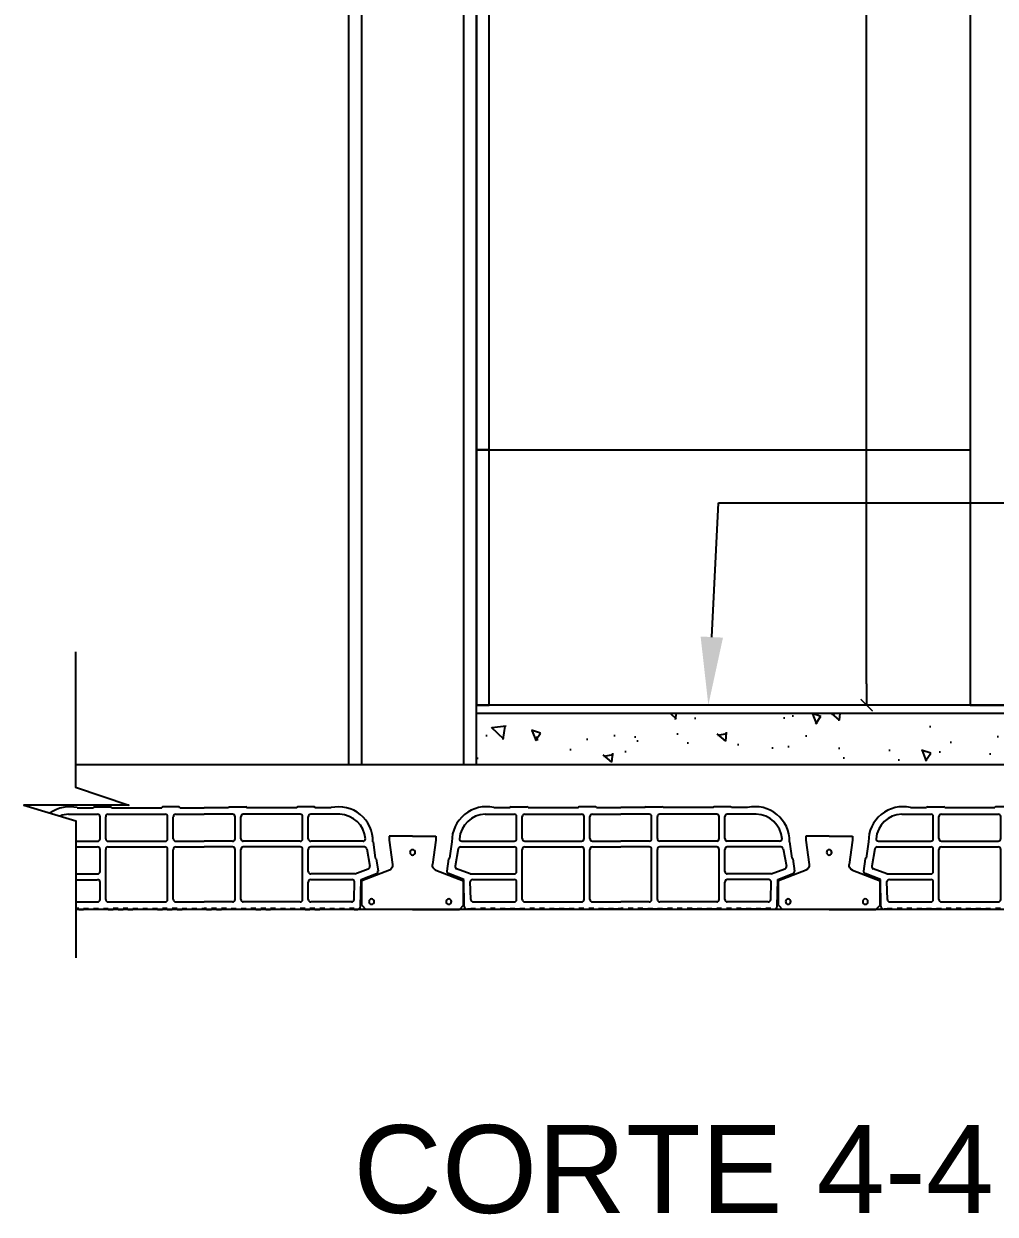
# Model space of a CAD drawing. Header units: metres. Extents: x 198 to 412, y -54 to 17.
# Drawn here: x 274.943 to 276.084, y -9.014 to -7.616 of the extents above; entities that cross this region are included whole.
import ezdxf
from ezdxf import colors
from ezdxf.entities.mleader import LeaderData, LeaderLine
from ezdxf.math import Vec2, Vec3

# ---------------------------------------------------------------- set-up
doc = ezdxf.new("R2010")
doc.units = ezdxf.units.M
doc.header["$LTSCALE"] = 10
for name, color, linetype in [('02', 2, 'Continuous'), ('02-LH ladrillo hueco 02', 1, 'Continuous'), ('1_MUROS', 6, 'Continuous'), ('A-MUROS', 6, 'Continuous'), ('A-TEXTOS', 2, 'Continuous'), ('aberturas', 2, 'Continuous'), ('Corte t', 2, 'Continuous'), ('HT-253', 253, 'Continuous'), ('Losa rap sapito', 251, 'Continuous'), ('piso', 1, 'Continuous'), ('TCOTA', 1, 'Continuous'), ('TM-REVEST', 252, 'Continuous'), ('TM-REVOQUE', 2, 'Continuous')]:
    doc.layers.add(name, color=color, linetype=linetype)
doc.styles.add('ARIAL', font='arial.ttf')
doc.styles.get("Standard").update_dxf_attribs({"font": 'arial.ttf'})
doc.dimstyles.new('ST-COTA-25', dxfattribs={"dimscale": 0.25, "dimtxt": 0.18, "dimasz": 0.1, "dimexe": 0.18, "dimexo": 0.0625, "dimgap": 0.09, "dimtad": 1, "dimzin": 4, "dimdsep": 46, "dimtxsty": 'ARIAL', "dimblk1": 'COTA_N', "dimblk2": 'COTA_N', "dimsah": 1, "dimcen": 0.09, "dimclrd": 8, "dimclre": 8, "dimclrt": 1, "dimadec": 0, "dimazin": 0, "dimtfac": 1, "dimtix": 1, "dimtmove": 0, "dimatfit": 3, "dimldrblk": 'COTA_N', "dimfxl": 0.18, "dimtolj": 1, "dimtzin": 0, "dimarcsym": 0})

# ---------------------------------------------------------------- blocks, each defined once
blk = doc.blocks.new('VIGUETA NUEVA')
at = {"layer": '02'}
for p, q in [((852.3054, 1549.6661), (852.2767, 1549.6661)), ((852.2767, 1549.6661), (852.2767, 1549.6611)), ((852.2767, 1549.6611), (852.2809, 1549.6312)), ((852.3054, 1549.6661), (852.3342, 1549.6661)), ((852.3342, 1549.6611), (852.3299, 1549.6312)), ((852.3342, 1549.6661), (852.3342, 1549.6611)), ((852.2769, 1549.6243), (852.2429, 1549.6111)), ((852.3339, 1549.6243), (852.3679, 1549.6111)), ((852.2429, 1549.5811), (852.2429, 1549.6111)), ((852.3679, 1549.5811), (852.3679, 1549.6111)), ((852.2429, 1549.5811), (852.2479, 1549.5761)), ((852.3679, 1549.5811), (852.3629, 1549.5761)), ((852.3054, 1549.5761), (852.2479, 1549.5761)), ((852.3054, 1549.5761), (852.3629, 1549.5761))]:
    blk.add_line(p, q, dxfattribs=at)
for centre, start, end in [((852.2739, 1549.6307), 294.8533, 4.4381), ((852.3369, 1549.6307), 175.5619, 245.1467)]:
    blk.add_arc(centre, 0.00704, start, end, dxfattribs=at)
blk = doc.blocks.new('VIGUETA NUEVA1')
at = {"layer": 'piso'}
for centre in [(0, -0.02), (-0.0444, -0.0805), (0.0504, -0.0805)]:
    blk.add_circle(centre, 0.00324, dxfattribs=at)
at = {"layer": '1_MUROS'}
blk.add_blockref('VIGUETA NUEVA', (-852.3054, -1549.6661), dxfattribs=at)
blk = doc.blocks.new('Losa rap zapito')
at = {"layer": 'Losa rap sapito'}
for p, q in [((283.7813, -291.7641), (283.8003, -291.7641)), ((283.8012, -291.7632), (283.8205, -291.7632)), ((283.8215, -291.7641), (283.8806, -291.7641)), ((283.9008, -291.7632), (283.8815, -291.7632)), ((283.9018, -291.7641), (283.9304, -291.7641)), ((283.959, -291.7641), (283.9304, -291.7641)), ((283.9599, -291.7632), (283.9792, -291.7632)), ((284.0393, -291.7641), (283.9802, -291.7641)), ((284.0595, -291.7632), (284.0402, -291.7632)), ((284.0795, -291.7641), (284.0605, -291.7641)), ((283.7711, -291.7719), (283.8051, -291.7719)), ((283.808, -291.8006), (283.808, -291.7747)), ((283.8147, -291.8006), (283.8147, -291.7747)), ((283.8176, -291.7719), (283.8844, -291.7719)), ((283.8873, -291.8006), (283.8873, -291.7747)), ((283.8941, -291.8006), (283.8941, -291.7747)), ((283.897, -291.7719), (283.9304, -291.7719)), ((283.9638, -291.7719), (283.9304, -291.7719)), ((283.9667, -291.8006), (283.9667, -291.7747)), ((283.9734, -291.8006), (283.9734, -291.7747)), ((284.0431, -291.7719), (283.9763, -291.7719)), ((284.046, -291.8006), (284.046, -291.7747)), ((284.0527, -291.8006), (284.0527, -291.7747)), ((284.0896, -291.7719), (284.0556, -291.7719)), ((283.732, -291.8042), (283.7293, -291.8235)), ((283.7422, -291.8103), (283.8051, -291.8103)), ((283.7437, -291.8035), (283.8051, -291.8035)), ((283.7534, -291.8103), (283.8051, -291.8103)), ((283.8176, -291.8035), (283.8844, -291.8035)), ((283.8176, -291.8103), (283.8844, -291.8103)), ((283.897, -291.8035), (283.9304, -291.8035)), ((283.897, -291.8103), (283.9304, -291.8103)), ((283.9638, -291.8035), (283.9304, -291.8035)), ((283.9638, -291.8103), (283.9304, -291.8103)), ((284.0431, -291.8035), (283.9763, -291.8035)), ((284.0431, -291.8103), (283.9763, -291.8103)), ((284.117, -291.8035), (284.0556, -291.8035)), ((284.1186, -291.8103), (284.0556, -291.8103)), ((284.1073, -291.8103), (284.0556, -291.8103)), ((284.1287, -291.8042), (284.1314, -291.8235)), ((283.7282, -291.8243), (283.7262, -291.8386)), ((283.7394, -291.8124), (283.7357, -291.8329)), ((283.808, -291.8391), (283.808, -291.8132)), ((283.8147, -291.8721), (283.8147, -291.8132)), ((283.8873, -291.8721), (283.8873, -291.8132)), ((283.8941, -291.8721), (283.8941, -291.8132)), ((283.9667, -291.8721), (283.9667, -291.8132)), ((283.9734, -291.8721), (283.9734, -291.8132)), ((284.046, -291.8721), (284.046, -291.8132)), ((284.0527, -291.8391), (284.0527, -291.8132)), ((284.1214, -291.8124), (284.125, -291.8329)), ((284.1325, -291.8243), (284.1346, -291.8386)), ((283.7534, -291.842), (283.7376, -291.836)), ((284.1073, -291.842), (284.1232, -291.836)), ((283.7459, -291.8484), (283.728, -291.8417)), ((283.7466, -291.8799), (283.7459, -291.8484)), ((283.7534, -291.842), (283.8051, -291.842)), ((283.7542, -291.8721), (283.7536, -291.851)), ((283.7565, -291.8487), (283.8051, -291.8487)), ((283.808, -291.8721), (283.808, -291.8516)), ((284.0527, -291.8721), (284.0527, -291.8516)), ((284.1073, -291.842), (284.0556, -291.842)), ((284.1043, -291.8487), (284.0556, -291.8487)), ((284.1066, -291.8721), (284.1071, -291.851)), ((284.1141, -291.8799), (284.1149, -291.8484)), ((284.1149, -291.8484), (284.1327, -291.8417)), ((283.7571, -291.8749), (283.8051, -291.8749)), ((283.8176, -291.8749), (283.8844, -291.8749)), ((283.897, -291.8749), (283.9304, -291.8749)), ((283.9638, -291.8749), (283.9304, -291.8749)), ((284.0431, -291.8749), (283.9763, -291.8749)), ((284.1037, -291.8749), (284.0556, -291.8749)), ((283.7541, -291.8836), (283.7504, -291.8836)), ((283.7541, -291.8836), (283.7516, -291.8836)), ((283.7541, -291.8836), (283.7516, -291.8836)), ((283.7541, -291.8836), (283.7541, -291.8827)), ((283.7541, -291.8827), (283.7598, -291.8827)), ((283.7598, -291.8836), (283.7598, -291.8827)), ((283.7598, -291.8836), (283.7656, -291.8836)), ((283.7714, -291.8827), (283.7656, -291.8827)), ((283.7656, -291.8836), (283.7656, -291.8827)), ((283.7714, -291.8836), (283.7714, -291.8827)), ((283.7714, -291.8836), (283.7772, -291.8836)), ((283.7772, -291.8836), (283.7772, -291.8827)), ((283.783, -291.8827), (283.7772, -291.8827)), ((283.783, -291.8836), (283.783, -291.8827)), ((283.783, -291.8836), (283.7887, -291.8836)), ((283.7887, -291.8836), (283.7887, -291.8827)), ((283.7887, -291.8827), (283.7945, -291.8827)), ((283.7945, -291.8836), (283.7945, -291.8827)), ((283.8003, -291.8836), (283.7945, -291.8836)), ((283.8003, -291.8827), (283.8061, -291.8827)), ((283.8003, -291.8836), (283.8003, -291.8827)), ((283.8061, -291.8836), (283.8061, -291.8827)), ((283.8119, -291.8836), (283.8061, -291.8836)), ((283.8119, -291.8827), (283.8176, -291.8827)), ((283.8119, -291.8836), (283.8119, -291.8827)), ((283.8119, -291.8827), (283.8176, -291.8827)), ((283.8176, -291.8836), (283.8176, -291.8827)), ((283.8176, -291.8836), (283.8234, -291.8836)), ((283.8292, -291.8827), (283.8234, -291.8827)), ((283.8234, -291.8836), (283.8234, -291.8827)), ((283.8292, -291.8836), (283.8292, -291.8827)), ((283.8292, -291.8836), (283.835, -291.8836)), ((283.835, -291.8836), (283.835, -291.8827)), ((283.8408, -291.8827), (283.835, -291.8827)), ((283.8408, -291.8836), (283.8408, -291.8827)), ((283.8408, -291.8836), (283.8465, -291.8836)), ((283.8465, -291.8836), (283.8465, -291.8827)), ((283.8465, -291.8827), (283.8523, -291.8827)), ((283.8523, -291.8836), (283.8523, -291.8827)), ((283.8581, -291.8836), (283.8523, -291.8836)), ((283.8581, -291.8827), (283.8639, -291.8827)), ((283.8581, -291.8836), (283.8581, -291.8827)), ((283.8639, -291.8836), (283.8639, -291.8827)), ((283.8697, -291.8836), (283.8639, -291.8836)), ((283.8697, -291.8827), (283.8755, -291.8827)), ((283.8697, -291.8836), (283.8697, -291.8827)), ((283.8697, -291.8827), (283.8755, -291.8827)), ((283.8755, -291.8836), (283.8755, -291.8827)), ((283.8755, -291.8836), (283.8812, -291.8836)), ((283.887, -291.8827), (283.8812, -291.8827)), ((283.8812, -291.8836), (283.8812, -291.8827)), ((283.887, -291.8836), (283.887, -291.8827)), ((283.887, -291.8836), (283.8928, -291.8836)), ((283.8928, -291.8836), (283.8928, -291.8827)), ((283.8986, -291.8827), (283.8928, -291.8827)), ((283.8986, -291.8836), (283.8986, -291.8827)), ((283.8986, -291.8836), (283.9044, -291.8836)), ((283.9044, -291.8836), (283.9044, -291.8827)), ((283.9044, -291.8827), (283.9101, -291.8827)), ((283.9101, -291.8836), (283.9101, -291.8827)), ((283.9159, -291.8836), (283.9101, -291.8836)), ((283.9159, -291.8827), (283.9217, -291.8827)), ((283.9159, -291.8836), (283.9159, -291.8827)), ((283.9217, -291.8836), (283.9217, -291.8827)), ((283.9275, -291.8836), (283.9217, -291.8836)), ((283.9275, -291.8836), (283.9275, -291.8827)), ((283.9275, -291.8827), (283.9304, -291.8827)), ((283.9333, -291.8827), (283.9304, -291.8827)), ((283.9333, -291.8836), (283.9333, -291.8827)), ((283.9333, -291.8836), (283.939, -291.8836)), ((283.9448, -291.8827), (283.939, -291.8827)), ((283.939, -291.8836), (283.939, -291.8827)), ((283.9448, -291.8836), (283.9448, -291.8827)), ((283.9448, -291.8836), (283.9506, -291.8836)), ((283.9506, -291.8836), (283.9506, -291.8827)), ((283.9564, -291.8827), (283.9506, -291.8827)), ((283.9564, -291.8836), (283.9564, -291.8827)), ((283.9622, -291.8836), (283.9564, -291.8836)), ((283.9622, -291.8836), (283.9622, -291.8827)), ((283.9622, -291.8827), (283.9679, -291.8827)), ((283.9679, -291.8836), (283.9679, -291.8827)), ((283.9737, -291.8836), (283.9679, -291.8836)), ((283.9737, -291.8827), (283.9795, -291.8827)), ((283.9737, -291.8836), (283.9737, -291.8827)), ((283.9795, -291.8836), (283.9795, -291.8827)), ((283.9853, -291.8836), (283.9795, -291.8836)), ((283.9911, -291.8827), (283.9853, -291.8827)), ((283.9853, -291.8836), (283.9853, -291.8827)), ((283.9911, -291.8827), (283.9853, -291.8827)), ((283.9911, -291.8836), (283.9911, -291.8827)), ((283.9911, -291.8836), (283.9968, -291.8836)), ((284.0026, -291.8827), (283.9968, -291.8827)), ((283.9968, -291.8836), (283.9968, -291.8827)), ((284.0026, -291.8836), (284.0026, -291.8827)), ((284.0026, -291.8836), (284.0084, -291.8836)), ((284.0084, -291.8836), (284.0084, -291.8827)), ((284.0142, -291.8827), (284.0084, -291.8827)), ((284.0142, -291.8836), (284.0142, -291.8827)), ((284.02, -291.8836), (284.0142, -291.8836)), ((284.02, -291.8836), (284.02, -291.8827)), ((284.02, -291.8827), (284.0258, -291.8827)), ((284.0258, -291.8836), (284.0258, -291.8827)), ((284.0315, -291.8836), (284.0258, -291.8836)), ((284.0315, -291.8827), (284.0373, -291.8827)), ((284.0315, -291.8836), (284.0315, -291.8827)), ((284.0373, -291.8836), (284.0373, -291.8827)), ((284.0431, -291.8836), (284.0373, -291.8836)), ((284.0489, -291.8827), (284.0431, -291.8827)), ((284.0431, -291.8836), (284.0431, -291.8827)), ((284.0489, -291.8827), (284.0431, -291.8827)), ((284.0489, -291.8836), (284.0489, -291.8827)), ((284.0489, -291.8836), (284.0547, -291.8836)), ((284.0604, -291.8827), (284.0547, -291.8827)), ((284.0547, -291.8836), (284.0547, -291.8827)), ((284.0604, -291.8836), (284.0604, -291.8827)), ((284.0604, -291.8836), (284.0662, -291.8836)), ((284.0662, -291.8836), (284.0662, -291.8827)), ((284.072, -291.8827), (284.0662, -291.8827)), ((284.072, -291.8836), (284.072, -291.8827)), ((284.0778, -291.8836), (284.072, -291.8836)), ((284.0778, -291.8836), (284.0778, -291.8827)), ((284.0778, -291.8827), (284.0836, -291.8827)), ((284.0836, -291.8836), (284.0836, -291.8827)), ((284.0893, -291.8836), (284.0836, -291.8836)), ((284.0893, -291.8827), (284.0951, -291.8827)), ((284.0893, -291.8836), (284.0893, -291.8827)), ((284.0951, -291.8836), (284.0951, -291.8827)), ((284.1009, -291.8836), (284.0951, -291.8836)), ((284.1009, -291.8836), (284.1009, -291.8827)), ((284.1067, -291.8827), (284.1009, -291.8827)), ((284.1067, -291.8836), (284.1067, -291.8827)), ((284.1067, -291.8836), (284.1092, -291.8836)), ((284.1067, -291.8836), (284.1092, -291.8836)), ((284.1067, -291.8836), (284.1103, -291.8836))]:
    blk.add_line(p, q, dxfattribs=at)
for centre, radius, start, end in [((283.7724, -291.8035), 0.0404, 77.2971, 181.0135), ((283.8012, -291.7641), 0.000963, 90, 180), ((283.8205, -291.7641), 0.000963, 0, 90), ((283.8815, -291.7641), 0.000963, 90, 180), ((283.9008, -291.7641), 0.000963, 0, 90), ((283.9599, -291.7641), 0.000963, 90, 180), ((283.9792, -291.7641), 0.000963, 0, 90), ((284.0402, -291.7641), 0.000963, 90, 180), ((284.0595, -291.7641), 0.000963, 0, 90), ((284.0883, -291.8035), 0.0404, 358.9865, 102.7029), ((283.7724, -291.8035), 0.0317, 92.259, 174.7894), ((283.8051, -291.7747), 0.00289, 0, 90), ((283.8176, -291.7747), 0.00289, 90, 180), ((283.8844, -291.7747), 0.00289, 0, 90), ((283.897, -291.7747), 0.00289, 90, 180), ((283.9638, -291.7747), 0.00289, 0, 90), ((283.9763, -291.7747), 0.00289, 90, 180), ((284.0431, -291.7747), 0.00289, 0, 90), ((284.0556, -291.7747), 0.00289, 90, 180), ((284.0883, -291.8035), 0.0317, 5.2106, 87.741), ((283.7422, -291.8132), 0.00289, 90, 165.2593), ((283.7437, -291.8006), 0.00289, 180.2316, 270), ((283.8051, -291.8006), 0.00289, 270, 0), ((283.8051, -291.8132), 0.00289, 0, 90), ((283.8176, -291.8006), 0.00289, 180, 270), ((283.8176, -291.8132), 0.00289, 90, 180), ((283.8844, -291.8006), 0.00289, 270, 0), ((283.8844, -291.8132), 0.00289, 0, 90), ((283.897, -291.8006), 0.00289, 180, 270), ((283.897, -291.8132), 0.00289, 90, 180), ((283.9638, -291.8006), 0.00289, 270, 0), ((283.9638, -291.8132), 0.00289, 0, 90), ((283.9763, -291.8006), 0.00289, 180, 270), ((283.9763, -291.8132), 0.00289, 90, 180), ((284.0431, -291.8006), 0.00289, 270, 0), ((284.0431, -291.8132), 0.00289, 0, 90), ((284.0556, -291.8006), 0.00289, 180, 270), ((284.0556, -291.8132), 0.00289, 90, 180), ((284.117, -291.8006), 0.00289, 270, 359.7684), ((284.1186, -291.8132), 0.00289, 14.7407, 90), ((283.7292, -291.8244), 0.000963, 81.8699, 171.8699), ((284.1316, -291.8244), 0.000963, 8.1301, 98.1301), ((283.7386, -291.8333), 0.00289, 171.8699, 249.444), ((284.1222, -291.8333), 0.00289, 290.556, 8.1301), ((283.729, -291.839), 0.00289, 171.8699, 249.444), ((283.7565, -291.8516), 0.00289, 90, 168.5947), ((283.8051, -291.8391), 0.00289, 270, 0), ((283.8051, -291.8516), 0.00289, 0, 90), ((284.0556, -291.8391), 0.00289, 180, 270), ((284.0556, -291.8516), 0.00289, 90, 180), ((284.1043, -291.8516), 0.00289, 11.4053, 90), ((284.1317, -291.839), 0.00289, 290.556, 8.1301), ((283.7505, -291.8797), 0.0039, 182.4799, 268.1248), ((283.7571, -291.8721), 0.00289, 180, 271.41), ((283.8051, -291.8721), 0.00289, 270, 0), ((283.8176, -291.8721), 0.00289, 180, 270), ((283.8844, -291.8721), 0.00289, 270, 0), ((283.897, -291.8721), 0.00289, 180, 270), ((283.9638, -291.8721), 0.00289, 270, 0), ((283.9763, -291.8721), 0.00289, 180, 270), ((284.0431, -291.8721), 0.00289, 270, 0), ((284.0556, -291.8721), 0.00289, 180, 270), ((284.1037, -291.8721), 0.00289, 268.59, 0), ((284.1102, -291.8797), 0.0039, 271.8752, 357.5201)]:
    blk.add_arc(centre, radius, start, end, dxfattribs=at)
blk = doc.blocks.new('COTA_N')
for p, q in [((-1, 0), (0, 0)), ((0, 0.5), (0, -0.5))]:
    blk.add_line(p, q)
at = {"color": 3, "const_width": 0.065}
blk.add_lwpolyline([(0.141, 0.141), (0.283, 0.283), (0, 0), (-0.141, -0.141), (-0.283, -0.283)], dxfattribs=at)
blk = doc.blocks.new('*D314')
at = {"layer": 'Defpoints', "color": 0, "transparency": 16777216}
for p in [(275.9332, -5.8163), (275.9402, -5.8163), (275.9402, -8.4163)]:
    blk.add_point(p, dxfattribs=at)
at = {"layer": 'TCOTA', "color": 8, "lineweight": -2, "transparency": 16777216}
for p, q in [((275.9246, -5.8163), (275.8882, -5.8163)), ((275.9332, -8.3913), (275.9332, -5.8413)), ((275.9246, -8.4163), (275.8882, -8.4163))]:
    blk.add_line(p, q, dxfattribs=at)
at = {"layer": 'TCOTA', "color": 8, "lineweight": -2, "transparency": 16777216, "xscale": 0.025, "yscale": 0.025, "zscale": 0.025}
for p, rotation in [((275.9332, -5.8163), 90), ((275.9332, -8.4163), 270)]:
    blk.add_blockref('COTA_N', p, dxfattribs=dict(at, rotation=rotation))
at = {"layer": 'TCOTA', "color": 1, "transparency": 16777216, "insert": (275.8878, -7.1163), "char_height": 0.045, "attachment_point": 5, "rotation": 90, "style": 'ARIAL'}
blk.add_mtext('\\A1;2.60', dxfattribs=at)

msp = doc.modelspace()

# ---------------------------------------------------------------- hatches: boundary and pattern name
at = {"layer": 'HT-253'}
h = msp.add_hatch(dxfattribs=at)
h.set_pattern_fill('AR-CONC', color=256, scale=0.0007, angle=90)
h.set_pattern_definition([(140, (-1024.51245, 367.62205), (0.01115736, 0.127529268), [0.013335, -0.146685]), (85, (-1024.51245, 367.62205), (-0.133739792, -0.024670395), [0.010668, -0.117348409]), (190.451445, (-1024.51152, 367.63267), (-0.122582426, 0.102858873), [0.011333006, -0.124663171]), (136.1842, (-1024.548, 367.62205), (0.02942963, 0.189755329), [0.0200025, -0.2200275]), (186.635558, (-1024.54555, 367.63786), (-0.173198287, 0.166182894), [0.016999516, -0.186994926]), (81.184151, (-1024.548, 367.62205), (-0.173198287, 0.166182894), [0.016001977, -0.176021812]), (111, (-1024.53912, 367.63983), (0.071585639, 0.106130074), [0.013335, -0.146685]), (56, (-1024.53912, 367.63983), (-0.128931576, 0.04326142), [0.010668, -0.117348]), (161.451445, (-1024.53315, 367.64867), (-0.057345938, 0.149391493), [0.011333006, -0.124662956]), (127.5, (-1024.512446, 367.622045), (-0.0591885272, 0.0021620223), [0, -0.1159256, 0, -0.119126, 0, -0.1177925]), (97.5, (-1024.512446, 367.622045), (-0.0701264024, 0.0467737638), [0, -0.0679196, 0, -0.1132586, 0, -0.0448945]), (57.5, (-1024.512446, 367.582396), (0.0040101208, 0.0949134166), [0, -0.04445, 0, -0.138684, 0, -0.184023]), (47.5, (-1024.51245, 367.56462), (-0.0177985437, 0.103690427), [0, -0.057785, 0, -0.0921004, 0, -0.130683])])
h.paths.add_polyline_path([(275.4749, -8.4263), (276.6899, -8.4263), (276.6899, -8.4863), (275.4749, -8.4863)])

# ---------------------------------------------------------------- linework, layer by layer
at = {"color": 5}
for p, q in [((277.3546, -8.4863, 0), (275.0037, -8.4863, 0)), ((277.3552, -8.6563, 0), (275.0042, -8.6563, 0))]:
    msp.add_line(p, q, dxfattribs=at)
at = {"layer": '02', "color": 3}
msp.add_lwpolyline([(275.0037, -8.3536), (275.0037, -8.5129), (275.0662, -8.5337), (274.9429, -8.5337), (275.0042, -8.5523), (275.0042, -8.7133)], dxfattribs=at)
at = {"layer": '02'}
for points in [[(276.6899, -8.4163), (276.1666, -8.4163), (276.1666, -8.4163), (275.4749, -8.4163)], [(276.6899, -8.4263), (276.1566, -8.4263), (276.1566, -8.4263), (275.4749, -8.4263)]]:
    msp.add_lwpolyline(points, dxfattribs=at)
at = {"layer": '02-LH ladrillo hueco 02'}
for p, q in [((275.3399, -8.4863, 0), (275.3399, -5.0863, 0)), ((275.4599, -8.4863, 0), (275.4599, -5.0863, 0))]:
    msp.add_line(p, q, dxfattribs=at)
at = {"layer": 'aberturas', "color": 1}
msp.add_lwpolyline([(276.6604, -8.4163), (276.6604, -7.7213), (276.2453, -7.7213), (276.2453, -7.5663), (276.664, -7.5663), (276.664, -6.3163), (276.0549, -6.3163), (276.0549, -8.4163)], close=True, dxfattribs=at)
at = {"layer": 'Losa rap sapito'}
for p, q in [((275.0058, -8.5368, 0), (275.0248, -8.5368, 0)), ((275.0257, -8.5358, 0), (275.045, -8.5358, 0)), ((275.046, -8.5368, 0), (275.1051, -8.5368, 0)), ((275.1253, -8.5358, 0), (275.106, -8.5358, 0)), ((275.1263, -8.5368, 0), (275.1549, -8.5368, 0)), ((275.1834, -8.5368, 0), (275.1549, -8.5368, 0)), ((275.1844, -8.5358, 0), (275.2037, -8.5358, 0)), ((275.2637, -8.5368, 0), (275.2046, -8.5368, 0)), ((275.284, -8.5358, 0), (275.2647, -8.5358, 0)), ((275.304, -8.5368, 0), (275.2849, -8.5368, 0)), ((274.9956, -8.5445, 0), (275.0296, -8.5445, 0)), ((275.0325, -8.5733, 0), (275.0325, -8.5474, 0)), ((275.0392, -8.5733, 0), (275.0392, -8.5474, 0)), ((275.0421, -8.5445, 0), (275.1089, -8.5445, 0)), ((275.1118, -8.5733, 0), (275.1118, -8.5474, 0)), ((275.1186, -8.5733, 0), (275.1186, -8.5474, 0)), ((275.1215, -8.5445, 0), (275.1549, -8.5445, 0)), ((275.1883, -8.5445, 0), (275.1549, -8.5445, 0)), ((275.1912, -8.5733, 0), (275.1912, -8.5474, 0)), ((275.1979, -8.5733, 0), (275.1979, -8.5474, 0)), ((275.2676, -8.5445, 0), (275.2008, -8.5445, 0)), ((275.2705, -8.5733, 0), (275.2705, -8.5474, 0)), ((275.2772, -8.5733, 0), (275.2772, -8.5474, 0)), ((275.3141, -8.5445, 0), (275.2801, -8.5445, 0)), ((275.0042, -8.5762, 0), (275.0296, -8.5762, 0)), ((275.0042, -8.5829, 0), (275.0296, -8.5829, 0)), ((275.0042, -8.5829, 0), (275.0296, -8.5829, 0)), ((275.0421, -8.5762, 0), (275.1089, -8.5762, 0)), ((275.0421, -8.5829, 0), (275.1089, -8.5829, 0)), ((275.1215, -8.5762, 0), (275.1549, -8.5762, 0)), ((275.1215, -8.5829, 0), (275.1549, -8.5829, 0)), ((275.1883, -8.5762, 0), (275.1549, -8.5762, 0)), ((275.1883, -8.5829, 0), (275.1549, -8.5829, 0)), ((275.2676, -8.5762, 0), (275.2008, -8.5762, 0)), ((275.2676, -8.5829, 0), (275.2008, -8.5829, 0)), ((275.3415, -8.5762, 0), (275.2801, -8.5762, 0)), ((275.3431, -8.5829, 0), (275.2801, -8.5829, 0)), ((275.3318, -8.5829, 0), (275.2801, -8.5829, 0)), ((275.3459, -8.5851, 0), (275.3495, -8.6056, 0)), ((275.3532, -8.5769, 0), (275.3559, -8.5961, 0)), ((275.0325, -8.6117, 0), (275.0325, -8.5858, 0)), ((275.0392, -8.6447, 0), (275.0392, -8.5858, 0)), ((275.1118, -8.6447, 0), (275.1118, -8.5858, 0)), ((275.1186, -8.6447, 0), (275.1186, -8.5858, 0)), ((275.1912, -8.6447, 0), (275.1912, -8.5858, 0)), ((275.1979, -8.6447, 0), (275.1979, -8.5858, 0)), ((275.2705, -8.6447, 0), (275.2705, -8.5858, 0)), ((275.2772, -8.6117, 0), (275.2772, -8.5858, 0)), ((275.357, -8.5969, 0), (275.3591, -8.6112, 0)), ((275.3318, -8.6146, 0), (275.3477, -8.6087, 0)), ((275.0042, -8.6146, 0), (275.0296, -8.6146, 0)), ((275.0042, -8.6214, 0), (275.0296, -8.6214, 0)), ((275.0325, -8.6447, 0), (275.0325, -8.6242, 0)), ((275.2772, -8.6447, 0), (275.2772, -8.6242, 0)), ((275.3318, -8.6146, 0), (275.2801, -8.6146, 0)), ((275.3287, -8.6214, 0), (275.2801, -8.6214, 0)), ((275.3311, -8.6448, 0), (275.3316, -8.6237, 0)), ((275.3386, -8.6525, 0), (275.3394, -8.621, 0)), ((275.3394, -8.621, 0), (275.3572, -8.6143, 0)), ((275.0042, -8.6476, 0), (275.0296, -8.6476, 0)), ((275.0074, -8.6553, 0), (275.0042, -8.6553, 0)), ((275.0074, -8.6563, 0), (275.0074, -8.6553, 0)), ((275.0132, -8.6563, 0), (275.0132, -8.6553, 0)), ((275.0132, -8.6553, 0), (275.019, -8.6553, 0)), ((275.019, -8.6563, 0), (275.019, -8.6553, 0)), ((275.0248, -8.6553, 0), (275.0306, -8.6553, 0)), ((275.0248, -8.6563, 0), (275.0248, -8.6553, 0)), ((275.0306, -8.6563, 0), (275.0306, -8.6553, 0)), ((275.0364, -8.6553, 0), (275.0421, -8.6553, 0)), ((275.0364, -8.6563, 0), (275.0364, -8.6553, 0)), ((275.0364, -8.6553, 0), (275.0421, -8.6553, 0)), ((275.0421, -8.6476, 0), (275.1089, -8.6476, 0)), ((275.0421, -8.6563, 0), (275.0421, -8.6553, 0)), ((275.0537, -8.6553, 0), (275.0479, -8.6553, 0)), ((275.0479, -8.6563, 0), (275.0479, -8.6553, 0)), ((275.0537, -8.6563, 0), (275.0537, -8.6553, 0)), ((275.0595, -8.6563, 0), (275.0595, -8.6553, 0)), ((275.0653, -8.6553, 0), (275.0595, -8.6553, 0)), ((275.0653, -8.6563, 0), (275.0653, -8.6553, 0)), ((275.071, -8.6563, 0), (275.071, -8.6553, 0)), ((275.071, -8.6553, 0), (275.0768, -8.6553, 0)), ((275.0768, -8.6563, 0), (275.0768, -8.6553, 0)), ((275.0826, -8.6553, 0), (275.0884, -8.6553, 0)), ((275.0826, -8.6563, 0), (275.0826, -8.6553, 0)), ((275.0884, -8.6563, 0), (275.0884, -8.6553, 0)), ((275.0942, -8.6553, 0), (275.0999, -8.6553, 0)), ((275.0942, -8.6563, 0), (275.0942, -8.6553, 0)), ((275.0942, -8.6553, 0), (275.0999, -8.6553, 0)), ((275.0999, -8.6563, 0), (275.0999, -8.6553, 0)), ((275.1115, -8.6553, 0), (275.1057, -8.6553, 0)), ((275.1057, -8.6563, 0), (275.1057, -8.6553, 0)), ((275.1115, -8.6563, 0), (275.1115, -8.6553, 0)), ((275.1173, -8.6563, 0), (275.1173, -8.6553, 0)), ((275.1231, -8.6553, 0), (275.1173, -8.6553, 0)), ((275.1215, -8.6476, 0), (275.1549, -8.6476, 0)), ((275.1231, -8.6563, 0), (275.1231, -8.6553, 0)), ((275.1288, -8.6563, 0), (275.1288, -8.6553, 0)), ((275.1288, -8.6553, 0), (275.1346, -8.6553, 0)), ((275.1346, -8.6563, 0), (275.1346, -8.6553, 0)), ((275.1404, -8.6553, 0), (275.1462, -8.6553, 0)), ((275.1404, -8.6563, 0), (275.1404, -8.6553, 0)), ((275.1462, -8.6563, 0), (275.1462, -8.6553, 0)), ((275.152, -8.6563, 0), (275.152, -8.6553, 0)), ((275.152, -8.6553, 0), (275.1549, -8.6553, 0)), ((275.1883, -8.6476, 0), (275.1549, -8.6476, 0)), ((275.1577, -8.6553, 0), (275.1549, -8.6553, 0)), ((275.1577, -8.6563, 0), (275.1577, -8.6553, 0)), ((275.1693, -8.6553, 0), (275.1635, -8.6553, 0)), ((275.1635, -8.6563, 0), (275.1635, -8.6553, 0)), ((275.1693, -8.6563, 0), (275.1693, -8.6553, 0)), ((275.1751, -8.6563, 0), (275.1751, -8.6553, 0)), ((275.1809, -8.6553, 0), (275.1751, -8.6553, 0)), ((275.1809, -8.6563, 0), (275.1809, -8.6553, 0)), ((275.1867, -8.6563, 0), (275.1867, -8.6553, 0)), ((275.1867, -8.6553, 0), (275.1924, -8.6553, 0)), ((275.1924, -8.6563, 0), (275.1924, -8.6553, 0)), ((275.1982, -8.6553, 0), (275.204, -8.6553, 0)), ((275.1982, -8.6563, 0), (275.1982, -8.6553, 0)), ((275.2676, -8.6476, 0), (275.2008, -8.6476, 0)), ((275.204, -8.6563, 0), (275.204, -8.6553, 0)), ((275.2156, -8.6553, 0), (275.2098, -8.6553, 0)), ((275.2098, -8.6563, 0), (275.2098, -8.6553, 0)), ((275.2156, -8.6553, 0), (275.2098, -8.6553, 0)), ((275.2156, -8.6563, 0), (275.2156, -8.6553, 0)), ((275.2271, -8.6553, 0), (275.2213, -8.6553, 0)), ((275.2213, -8.6563, 0), (275.2213, -8.6553, 0)), ((275.2271, -8.6563, 0), (275.2271, -8.6553, 0)), ((275.2329, -8.6563, 0), (275.2329, -8.6553, 0)), ((275.2387, -8.6553, 0), (275.2329, -8.6553, 0)), ((275.2387, -8.6563, 0), (275.2387, -8.6553, 0)), ((275.2445, -8.6563, 0), (275.2445, -8.6553, 0)), ((275.2445, -8.6553, 0), (275.2502, -8.6553, 0)), ((275.2502, -8.6563, 0), (275.2502, -8.6553, 0)), ((275.256, -8.6553, 0), (275.2618, -8.6553, 0)), ((275.256, -8.6563, 0), (275.256, -8.6553, 0)), ((275.2618, -8.6563, 0), (275.2618, -8.6553, 0)), ((275.2734, -8.6553, 0), (275.2676, -8.6553, 0)), ((275.2676, -8.6563, 0), (275.2676, -8.6553, 0)), ((275.2734, -8.6553, 0), (275.2676, -8.6553, 0)), ((275.2734, -8.6563, 0), (275.2734, -8.6553, 0)), ((275.2849, -8.6553, 0), (275.2791, -8.6553, 0)), ((275.2791, -8.6563, 0), (275.2791, -8.6553, 0)), ((275.3282, -8.6476, 0), (275.2801, -8.6476, 0)), ((275.2849, -8.6563, 0), (275.2849, -8.6553, 0)), ((275.2907, -8.6563, 0), (275.2907, -8.6553, 0)), ((275.2965, -8.6553, 0), (275.2907, -8.6553, 0)), ((275.2965, -8.6563, 0), (275.2965, -8.6553, 0)), ((275.3023, -8.6563, 0), (275.3023, -8.6553, 0)), ((275.3023, -8.6553, 0), (275.308, -8.6553, 0)), ((275.308, -8.6563, 0), (275.308, -8.6553, 0)), ((275.3138, -8.6553, 0), (275.3196, -8.6553, 0)), ((275.3138, -8.6563, 0), (275.3138, -8.6553, 0)), ((275.3196, -8.6563, 0), (275.3196, -8.6553, 0)), ((275.3254, -8.6563, 0), (275.3254, -8.6553, 0)), ((275.3312, -8.6553, 0), (275.3254, -8.6553, 0)), ((275.3312, -8.6563, 0), (275.3312, -8.6553, 0)), ((275.0074, -8.6563, 0), (275.0132, -8.6563, 0)), ((275.0248, -8.6563, 0), (275.019, -8.6563, 0)), ((275.0364, -8.6563, 0), (275.0306, -8.6563, 0)), ((275.0421, -8.6563, 0), (275.0479, -8.6563, 0)), ((275.0537, -8.6563, 0), (275.0595, -8.6563, 0)), ((275.0653, -8.6563, 0), (275.071, -8.6563, 0)), ((275.0826, -8.6563, 0), (275.0768, -8.6563, 0)), ((275.0942, -8.6563, 0), (275.0884, -8.6563, 0)), ((275.0999, -8.6563, 0), (275.1057, -8.6563, 0)), ((275.1115, -8.6563, 0), (275.1173, -8.6563, 0)), ((275.1231, -8.6563, 0), (275.1288, -8.6563, 0)), ((275.1404, -8.6563, 0), (275.1346, -8.6563, 0)), ((275.152, -8.6563, 0), (275.1462, -8.6563, 0)), ((275.1577, -8.6563, 0), (275.1635, -8.6563, 0)), ((275.1693, -8.6563, 0), (275.1751, -8.6563, 0)), ((275.1867, -8.6563, 0), (275.1809, -8.6563, 0)), ((275.1982, -8.6563, 0), (275.1924, -8.6563, 0)), ((275.2098, -8.6563, 0), (275.204, -8.6563, 0)), ((275.2156, -8.6563, 0), (275.2213, -8.6563, 0)), ((275.2271, -8.6563, 0), (275.2329, -8.6563, 0)), ((275.2445, -8.6563, 0), (275.2387, -8.6563, 0)), ((275.256, -8.6563, 0), (275.2502, -8.6563, 0)), ((275.2676, -8.6563, 0), (275.2618, -8.6563, 0)), ((275.2734, -8.6563, 0), (275.2791, -8.6563, 0)), ((275.2849, -8.6563, 0), (275.2907, -8.6563, 0)), ((275.3023, -8.6563, 0), (275.2965, -8.6563, 0)), ((275.3138, -8.6563, 0), (275.308, -8.6563, 0)), ((275.3254, -8.6563, 0), (275.3196, -8.6563, 0)), ((275.3312, -8.6563, 0), (275.3337, -8.6563, 0)), ((275.3312, -8.6563, 0), (275.3337, -8.6563, 0)), ((275.3312, -8.6563, 0), (275.3348, -8.6563, 0))]:
    msp.add_line(p, q, dxfattribs=at)
for centre, radius, start, end in [((274.9969, -8.5762, 0), 0.0404, 77.2971, 124.8702), ((275.0257, -8.5368, 0), 0.000963, 90, 180), ((275.045, -8.5368, 0), 0.000963, 0, 90), ((275.106, -8.5368, 0), 0.000963, 90, 180), ((275.1253, -8.5368, 0), 0.000963, 0, 90), ((275.1844, -8.5368, 0), 0.000963, 90, 180), ((275.2037, -8.5368, 0), 0.000963, 0, 90), ((275.2647, -8.5368, 0), 0.000963, 90, 180), ((275.284, -8.5368, 0), 0.000963, 0, 90), ((275.3128, -8.5762, 0), 0.0404, 358.9865, 102.7029), ((274.9969, -8.5762, 0), 0.0317, 92.259, 111.0634), ((275.0296, -8.5474, 0), 0.00289, 0, 90), ((275.0421, -8.5474, 0), 0.00289, 90, 180), ((275.1089, -8.5474, 0), 0.00289, 0, 90), ((275.1215, -8.5474, 0), 0.00289, 90, 180), ((275.1883, -8.5474, 0), 0.00289, 0, 90), ((275.2008, -8.5474, 0), 0.00289, 90, 180), ((275.2676, -8.5474, 0), 0.00289, 0, 90), ((275.2801, -8.5474, 0), 0.00289, 90, 180), ((275.3128, -8.5762, 0), 0.0317, 5.2106, 87.741), ((275.0296, -8.5733, 0), 0.00289, 270, 0), ((275.0296, -8.5858, 0), 0.00289, 0, 90), ((275.0421, -8.5733, 0), 0.00289, 180, 270), ((275.0421, -8.5858, 0), 0.00289, 90, 180), ((275.1089, -8.5733, 0), 0.00289, 270, 0), ((275.1089, -8.5858, 0), 0.00289, 0, 90), ((275.1215, -8.5733, 0), 0.00289, 180, 270), ((275.1215, -8.5858, 0), 0.00289, 90, 180), ((275.1883, -8.5733, 0), 0.00289, 270, 0), ((275.1883, -8.5858, 0), 0.00289, 0, 90), ((275.2008, -8.5733, 0), 0.00289, 180, 270), ((275.2008, -8.5858, 0), 0.00289, 90, 180), ((275.2676, -8.5733, 0), 0.00289, 270, 0), ((275.2676, -8.5858, 0), 0.00289, 0, 90), ((275.2801, -8.5733, 0), 0.00289, 180, 270), ((275.2801, -8.5858, 0), 0.00289, 90, 180), ((275.3415, -8.5733, 0), 0.00289, 270, 359.7684), ((275.3431, -8.5858, 0), 0.00289, 14.7407, 90), ((275.3561, -8.5971, 0), 0.000963, 8.1301, 98.1301), ((275.0296, -8.6117, 0), 0.00289, 270, 0), ((275.2801, -8.6117, 0), 0.00289, 180, 270), ((275.3466, -8.606, 0), 0.00289, 290.556, 8.1301), ((275.3562, -8.6116, 0), 0.00289, 290.556, 8.1301), ((275.0296, -8.6242, 0), 0.00289, 0, 90), ((275.2801, -8.6242, 0), 0.00289, 90, 180), ((275.3287, -8.6242, 0), 0.00289, 11.4053, 90), ((275.0296, -8.6447, 0), 0.00289, 270, 0), ((275.0421, -8.6447, 0), 0.00289, 180, 270), ((275.1089, -8.6447, 0), 0.00289, 270, 0), ((275.1215, -8.6447, 0), 0.00289, 180, 270), ((275.1883, -8.6447, 0), 0.00289, 270, 0), ((275.2008, -8.6447, 0), 0.00289, 180, 270), ((275.2676, -8.6447, 0), 0.00289, 270, 0), ((275.2801, -8.6447, 0), 0.00289, 180, 270), ((275.3282, -8.6447, 0), 0.00289, 268.59, 0), ((275.3347, -8.6524, 0), 0.0039, 271.8752, 357.5201)]:
    msp.add_arc(centre, radius, start, end, dxfattribs=at)
at = {"layer": 'TCOTA'}
msp.add_lwpolyline([(275.4749, -8.4863), (275.4749, -8.4163)], dxfattribs=at)
at = {"layer": 'TM-REVEST'}
msp.add_line((275.4895, -8.1163), (276.0549, -8.1163), dxfattribs=at)
for points in [[(275.4749, -8.1163), (275.4895, -8.1163), (275.4895, -7.5163), (275.4749, -7.5163)], [(275.4749, -8.4163), (275.4895, -8.4163), (275.4895, -8.1163), (275.4749, -8.1163)]]:
    msp.add_lwpolyline(points, close=True, dxfattribs=at)
at = {"layer": 'TM-REVOQUE'}
for p, q in [((275.3249, -8.4863, 0), (275.3249, -5.0863, 0)), ((275.4749, -8.4163, 0), (275.4749, -5.0863, 0))]:
    msp.add_line(p, q, dxfattribs=at)

# ---------------------------------------------------------------- block references
at = {"layer": 'A-MUROS'}
for p in [(-8.2861, 283.2274, 0), (-7.7966, 283.2274, 0)]:
    msp.add_blockref('Losa rap zapito', p, dxfattribs=at)
at = {"layer": 'Corte t', "xscale": -0.9559179682510148, "yscale": 0.9559179682510148, "zscale": 0.9559179682510148}
for p in [(275.3997, -8.5702, 0), (275.8892, -8.5702, 0)]:
    msp.add_blockref('VIGUETA NUEVA1', p, dxfattribs=at)

# ---------------------------------------------------------------- texts
at = {"layer": 'A-TEXTOS', "insert": (275.33, -8.9097), "char_height": 0.10318, "width": 0.777043, "attachment_point": 1}
msp.add_mtext('CORTE 4-4', dxfattribs=at)

# ---------------------------------------------------------------- dimensions: what is measured, and where the dimension line sits
at = {"layer": 'TCOTA'}
dim = msp.add_linear_dim(base=(275.9332, -5.8163), p1=(275.9402, -8.4163), p2=(275.9402, -5.8163), angle=90, dimstyle='ST-COTA-25', dxfattribs=at)
dim.commit()
dim.dimension.update_dxf_attribs({"geometry": '*D314', "text_midpoint": (275.8878, -7.1163)})

# ---------------------------------------------------------------- leaders
at = {"layer": 'A-TEXTOS'}
ml = msp.add_multileader_mtext('Standard', dxfattribs=at)
ml.set_content('10', color=256, style='ARIAL')
ml.set_leader_properties(color=1)
ml.build(insert=Vec2(0, 0))
ml.multileader.update_dxf_attribs({"has_text_frame": 1, "dogleg_length": 41.7645, "arrow_head_size": 0.08, "scale": 0.02})
ctx = ml.context
ctx.base_point, ctx.scale, ctx.char_height, ctx.arrow_head_size, ctx.landing_gap_size, ctx.plane_origin = Vec3(277.1114, -8.1789), 0.02, 0.08, 0.08, 0.04, Vec3(275.0042, -8.1589)
notes = []
notes.append((ctx, [(0, (1, 1, 0), (275.7593, -8.1789), (1, 0), 1.3521, [(0, [(275.7472, -8.4163)], 0, [])])]))
ctx.mtext.insert, ctx.mtext.flow_direction = Vec3(277.1514, -8.1382), 5
for ctx, leaders in notes:
    for number, flags, end, landing, length, lines in leaders:
        leader = LeaderData()
        leader.index, (leader.has_last_leader_line, leader.has_dogleg_vector, leader.attachment_direction) = number, flags
        leader.last_leader_point, leader.dogleg_vector, leader.dogleg_length = Vec3(end), Vec3(landing), length
        for number, points, colour, breaks in lines:
            line = LeaderLine()
            line.index, line.vertices, line.color, line.breaks = number, Vec3.list(points), colors.encode_raw_color(colour), breaks
            leader.lines.append(line)
        ctx.leaders.append(leader)

doc.saveas('drawing.dxf')
